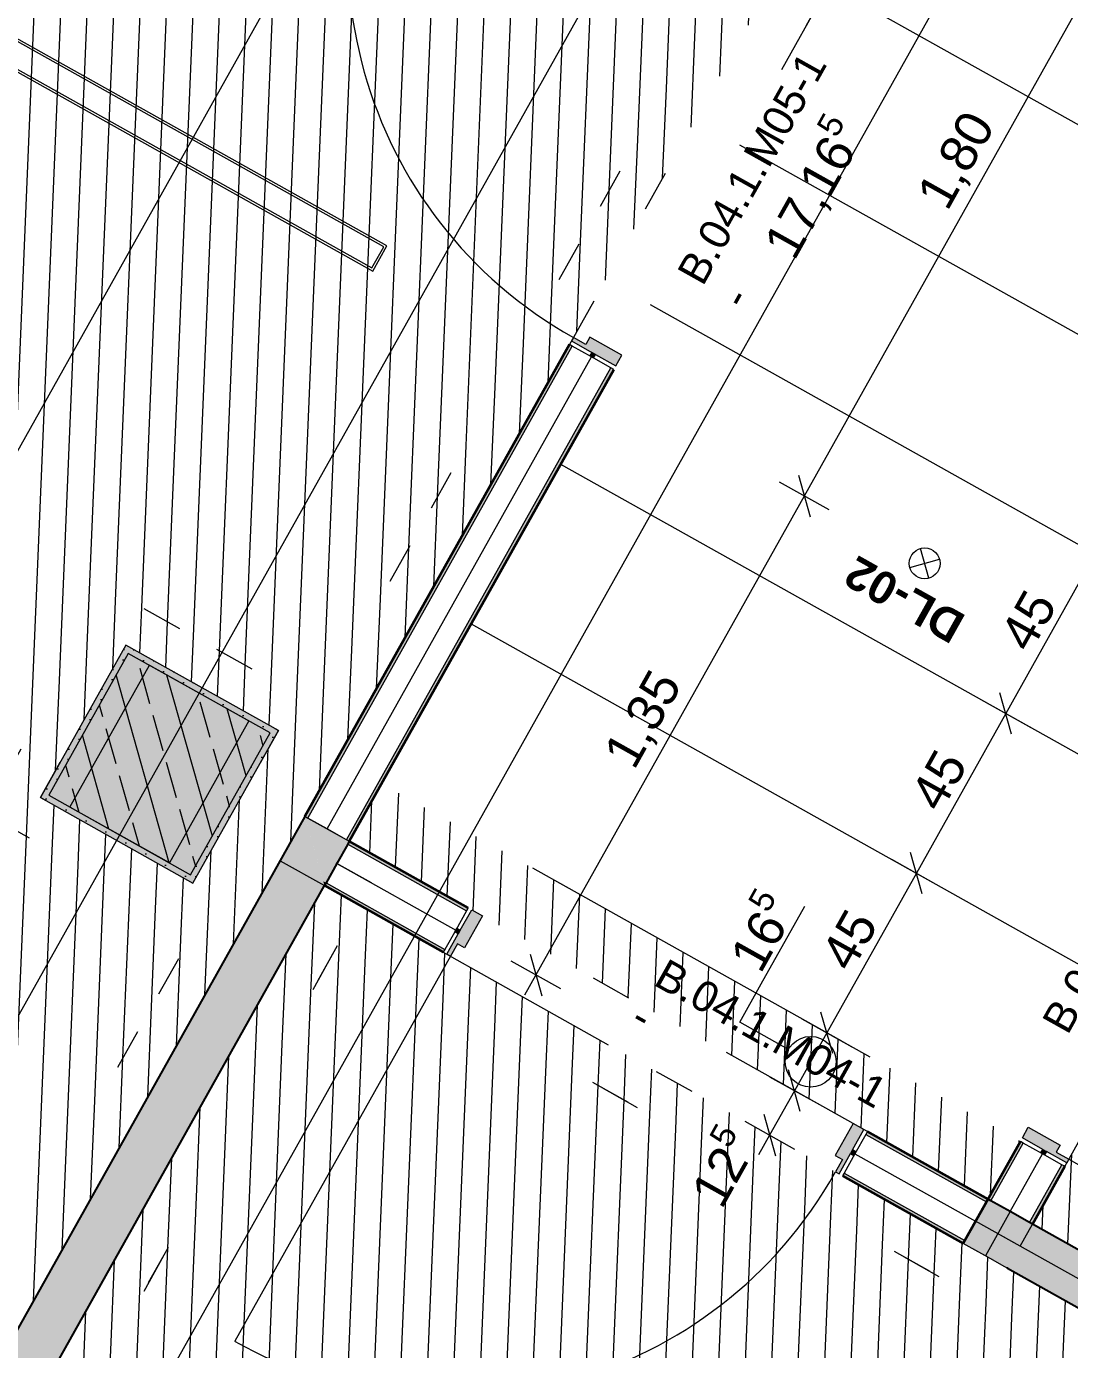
# Model space of a CAD drawing. Header units: metres. Extents: x -27.1 to 50.1, y 105.7 to 163.4.
# Drawn here: x -14.383 to -11.819, y 118.4 to 121.653 of the extents above; entities that cross this region are included whole.
import ezdxf

# ---------------------------------------------------------------- set-up
doc = ezdxf.new("R2010")
doc.units = ezdxf.units.M
doc.header["$MEASUREMENT"] = 0
for name, pattern in [('Punktlinie_ eng', [0.00075, 0, -0.00075]), ('Strichlinie-über-Schnitt', [0.0023, 0.0008, -0.0015]), ('Strichpunktlinie', [0.006703, 0.003528, -0.001764, 0, -0.001411])]:
    doc.linetypes.add(name, pattern=pattern)
for name, color, linetype in [('00  Raster', 7, 'Continuous'), ('10  Stützen', 7, 'Continuous'), ('10  Stützen_Schnittschraffur', 7, 'Continuous'), ('10  Treppen + Rampen', 7, 'Continuous'), ('20  Decke Abhangdecke', 7, 'Continuous'), ('20  Decke Abhangdecke_Deckschraffur', 7, 'Continuous'), ('20  Deckenspiegel + Einbauten', 7, 'Continuous'), ('20  Wand Leichtbau', 7, 'Continuous'), ('20 Wand Leichtbau MIETERAUSBAU', 7, 'Continuous'), ('40  Bemaßung 1_ 50 Deckenspiegel', 7, 'Continuous'), ('Neubau_20  Decke Abhangdecke', 7, 'Continuous'), ('Neubau_20  Decke Abhangdecke_Deckschraffur', 7, 'Continuous'), ('Neubau_20  Deckenspiegel + Einbauten', 7, 'Continuous'), ('Neubau_20  Wand Leichtbau', 7, 'Continuous'), ('Neubau_20 Wand Leichtbau MIETERAUSBAU', 7, 'Continuous'), ('Neubau_20 Wand Leichtbau MIETERAUSBAU_Schnittschraffur', 7, 'Continuous'), ('Neubau_20 Wand Leichtbau MIETERAUSBAU_Tür', 7, 'Continuous'), ('Neubau_40  Bemaßung 1_ 50 Deckenspiegel', 7, 'Continuous')]:
    doc.layers.add(name, color=color, linetype=linetype)
doc.styles.add('ERSTELLTER_STIL_1', font='arial.ttf')
doc.styles.add('ERSTELLTER_STIL_2', font='arial.ttf')
pattern_1 = [(87.605446, (0, 0), (-0.06494324, 0.002715745), [])]

# ---------------------------------------------------------------- blocks, each defined once
blk = doc.blocks.new('*X55', base_point=(-0.1628, 98.0075))
at = {"layer": 'Neubau_20 Wand Leichtbau MIETERAUSBAU_Schnittschraffur', "linetype": 'Continuous', "lineweight": 13, "true_color": 0x000100}
blk.add_hatch(color=98, dxfattribs=at).paths.add_polyline_path([(-11.9168, 118.7123), (-11.9098, 118.7084), (-11.8304, 118.8502), (-11.8373, 118.8541)])
blk = doc.blocks.new('*X56', base_point=(-0.1628, 98.0075))
at = {"layer": 'Neubau_20 Wand Leichtbau MIETERAUSBAU_Schnittschraffur', "linetype": 'Continuous', "lineweight": 13, "true_color": 0x000100}
blk.add_hatch(color=98, dxfattribs=at).paths.add_polyline_path([(-11.9394, 118.9113), (-12.0188, 118.7695), (-12.0119, 118.7656), (-11.9324, 118.9074)])
blk = doc.blocks.new('*X63', base_point=(-0.1628, 98.0075))
at = {"layer": 'Neubau_20 Wand Leichtbau MIETERAUSBAU_Schnittschraffur', "linetype": 'Continuous', "lineweight": 13, "true_color": 0x000100}
blk.add_hatch(color=98, dxfattribs=at).paths.add_polyline_path([(-13.6464, 119.5473), (-13.6503, 119.5404), (-13.358, 119.3766), (-13.3541, 119.3836)])
blk = doc.blocks.new('*X64', base_point=(-0.1628, 98.0075))
at = {"layer": 'Neubau_20 Wand Leichtbau MIETERAUSBAU_Schnittschraffur', "linetype": 'Continuous', "lineweight": 13, "true_color": 0x000100}
blk.add_hatch(color=98, dxfattribs=at).paths.add_polyline_path([(-12.3727, 118.8337), (-12.3766, 118.8267), (-12.0799, 118.6605), (-12.076, 118.6675)])
blk = doc.blocks.new('*X65', base_point=(-0.1628, 98.0075))
at = {"layer": 'Neubau_20 Wand Leichtbau MIETERAUSBAU_Schnittschraffur', "linetype": 'Continuous', "lineweight": 13, "true_color": 0x000100}
blk.add_hatch(color=98, dxfattribs=at).paths.add_polyline_path([(-13.5892, 119.6494), (-13.5931, 119.6424), (-13.3008, 119.4787), (-13.2969, 119.4857)])
blk = doc.blocks.new('*X66', base_point=(-0.1628, 98.0075))
at = {"layer": 'Neubau_20 Wand Leichtbau MIETERAUSBAU_Schnittschraffur', "linetype": 'Continuous', "lineweight": 13, "true_color": 0x000100}
blk.add_hatch(color=98, dxfattribs=at).paths.add_polyline_path([(-12.3155, 118.9358), (-12.3194, 118.9288), (-12.0227, 118.7625), (-12.0188, 118.7695)])
blk = doc.blocks.new('*X67', base_point=(-0.1628, 98.0075))
at = {"layer": 'Neubau_20 Wand Leichtbau MIETERAUSBAU_Schnittschraffur', "linetype": 'Continuous', "lineweight": 13, "true_color": 0x000100}
blk.add_hatch(color=98, dxfattribs=at).paths.add_polyline_path([(-13.5961, 119.6533), (-13.5892, 119.6494), (-12.9391, 120.8097), (-12.946, 120.8136)])
blk = doc.blocks.new('*X69', base_point=(-0.1628, 98.0075))
at = {"layer": 'Neubau_20 Wand Leichtbau MIETERAUSBAU_Schnittschraffur', "linetype": 'Continuous', "lineweight": 13, "true_color": 0x000100}
blk.add_hatch(color=98, dxfattribs=at).paths.add_polyline_path([(-13.6982, 119.7105), (-13.6912, 119.7066), (-13.0411, 120.8669), (-13.0481, 120.8708)])

msp = doc.modelspace()

# ---------------------------------------------------------------- hatches: boundary and pattern name
at = {"layer": '10  Stützen_Schnittschraffur', "linetype": 'Continuous', "lineweight": 0, "true_color": 0xffffff}
h = msp.add_hatch(color=7, dxfattribs=at)
h.paths.add_polyline_path([(-14.3485, 119.7568), (-13.9734, 119.5466), (-13.7632, 119.9217), (-14.1384, 120.1319)])
h.paths.add_polyline_path([(-14.3281, 119.7625), (-14.1326, 120.1115), (-13.7837, 119.916), (-13.9792, 119.567)], flags=0)
at = {"layer": '10  Stützen_Schnittschraffur', "linetype": 'Continuous', "lineweight": 13, "true_color": 0x000100}
h = msp.add_hatch(dxfattribs=at)
h.set_pattern_fill('Gips_0001', color=98, style=0, pattern_type=2)
h.set_pattern_definition([(87.605446, (0, 0), (-0.02497817, 0.001044517), [0, -0.025])])
h.paths.add_polyline_path([(-14.3485, 119.7568), (-13.9734, 119.5466), (-13.7632, 119.9217), (-14.1384, 120.1319)])
h.paths.add_polyline_path([(-14.3281, 119.7625), (-14.1326, 120.1115), (-13.7837, 119.916), (-13.9792, 119.567)], flags=0)
at = {"layer": '10  Stützen_Schnittschraffur', "linetype": 'Continuous', "lineweight": 0, "true_color": 0xffffff}
msp.add_hatch(color=7, dxfattribs=at).paths.add_polyline_path([(-13.9792, 119.567), (-13.7837, 119.916), (-14.1326, 120.1115), (-14.3281, 119.7625)])
at = {"layer": '10  Stützen_Schnittschraffur', "linetype": 'Continuous', "lineweight": 13, "true_color": 0x000100}
h = msp.add_hatch(dxfattribs=at)
h.set_pattern_fill('Beton__Stahlbeton_0001', color=98, style=0, pattern_type=2)
h.set_pattern_definition([(285.738, (-14.32813, 119.76253), (0.115501, 0.032549), []), (285.738, (-14.38588, 119.74626), (0.115501, 0.032549), [0.09, -0.03])])
h.paths.add_polyline_path([(-13.9792, 119.567), (-13.7837, 119.916), (-14.1326, 120.1115), (-14.3281, 119.7625)])
at = {"layer": '20  Decke Abhangdecke_Deckschraffur', "linetype": 'Continuous', "lineweight": 13}
h = msp.add_hatch(dxfattribs=at)
h.set_pattern_fill('Lamellendecke_Flurkoffer_8E', color=5, style=0, pattern_type=2)
h.set_pattern_definition([(150.738, (-7.6977, 127.36693), (0.219962, 0.392577), [])])
h.paths.add_polyline_path([(-13.5095, 119.7915), (-11.9392, 118.9117), (-8.6889, 124.7127), (-6.881, 127.9392), (-8.4514, 128.8191)])
at = {"layer": 'Neubau_20  Decke Abhangdecke_Deckschraffur', "linetype": 'Continuous', "lineweight": 18, "true_color": 0xffd5aa}
h = msp.add_hatch(dxfattribs=at)
h.set_pattern_fill('Mauerwerk_0001', color=41, style=0, pattern_type=2)
h.set_pattern_definition(pattern_1)
h.paths.add_polyline_path([(-8.507, 124.7815), (-11.9098, 118.7084), (-7.6128, 116.3019), (-7.5387, 116.4341), (-7.1636, 116.2239), (-4.7342, 120.5597), (-5.1093, 120.7699), (-4.8992, 121.145), (-4.524, 120.9348), (-3.786, 122.2521), (-8.4581, 124.8688)])
h.paths.add_polyline_path([(-7.6516, 116.4372), (-11.7737, 118.7468), (-8.4198, 124.7327), (-4.2977, 122.4231)], flags=0)
h = msp.add_hatch(dxfattribs=at)
h.set_pattern_fill('Mauerwerk_0001', color=41, style=0, pattern_type=2)
h.set_pattern_definition(pattern_1)
h.paths.add_polyline_path([(-20.6835, 116.2452), (-20.7323, 116.158), (-20.6451, 116.1091), (-16.8938, 114.0072), (-16.8449, 114.0945), (-12.5312, 121.7933), (-12.4823, 121.8806), (-12.5696, 121.9294), (-16.2336, 123.9824), (-16.3209, 124.0313)])
h.paths.add_polyline_path([(-16.9321, 114.1433), (-20.5962, 116.1963), (-16.2825, 123.8952), (-12.6184, 121.8422), (-13.662, 119.9796), (-14.1767, 120.268), (-14.4847, 119.7184), (-13.97, 119.43)], flags=0)
h.paths.add_polyline_path([(-14.3485, 119.7568), (-14.1384, 120.1319), (-13.7632, 119.9217), (-13.9734, 119.5466)], flags=0)
h = msp.add_hatch(dxfattribs=at)
h.set_pattern_fill('Mauerwerk_0001', color=41, style=0, pattern_type=2)
h.set_pattern_definition(pattern_1)
h.paths.add_polyline_path([(-16.2825, 123.8952), (-20.5962, 116.1963), (-16.9321, 114.1433), (-13.97, 119.43), (-14.4847, 119.7184), (-14.1767, 120.268), (-13.662, 119.9796), (-12.6184, 121.8422)])
h = msp.add_hatch(dxfattribs=at)
h.set_pattern_fill('Mauerwerk_0001', color=41, style=0, pattern_type=2)
h.set_pattern_definition(pattern_1)
h.paths.add_polyline_path([(-13.5095, 119.7915), (-13.5892, 119.6494), (-12.0188, 118.7695), (-11.9392, 118.9117)])
h = msp.add_hatch(dxfattribs=at)
h.set_pattern_fill('Mauerwerk_0001', color=41, style=0, pattern_type=2)
h.set_pattern_definition(pattern_1)
h.paths.add_polyline_path([(-13.6503, 119.5403), (-16.7847, 113.9461), (-15.1708, 113.0418), (-10.896, 110.6467), (-10.4337, 110.3876), (-7.3738, 115.8488), (-7.7489, 116.059), (-7.6739, 116.1928), (-11.9709, 118.5994), (-12.0799, 118.6605)])
h.paths.add_polyline_path([(-10.8472, 110.7339), (-16.6486, 113.9845), (-13.6119, 119.4042), (-7.8105, 116.1537)], flags=0)
h = msp.add_hatch(dxfattribs=at)
h.set_pattern_fill('Mauerwerk_0001', color=41, style=0, pattern_type=2)
h.set_pattern_definition(pattern_1)
h.paths.add_polyline_path([(-16.6486, 113.9845), (-10.8472, 110.7339), (-7.8105, 116.1537), (-13.6119, 119.4042)])
at = {"layer": 'Neubau_20 Wand Leichtbau MIETERAUSBAU_Schnittschraffur', "linetype": 'Continuous', "lineweight": 0, "true_color": 0xffffff}
for points in [[(-12.9195, 120.8446), (-12.998, 120.8886), (-13.0078, 120.8711), (-13.0383, 120.8882), (-13.0432, 120.8795), (-12.9931, 120.8514), (-12.9843, 120.8465), (-12.9342, 120.8184)], [(-13.6982, 119.7105), (-13.6912, 119.7066), (-13.0411, 120.8669), (-13.0481, 120.8708)], [(-12.9843, 120.8465), (-12.9931, 120.8514), (-12.998, 120.8427), (-12.9892, 120.8378)], [(-13.5961, 119.6533), (-13.5892, 119.6494), (-12.9391, 120.8097), (-12.946, 120.8136)], [(-13.5892, 119.6494), (-13.5931, 119.6424), (-13.3008, 119.4787), (-13.2969, 119.4857)], [(-13.6464, 119.5473), (-13.6503, 119.5404), (-13.358, 119.3766), (-13.3541, 119.3836)], [(-13.262, 119.4661), (-13.2882, 119.4808), (-13.3163, 119.4306), (-13.3212, 119.4219), (-13.3493, 119.3717), (-13.3406, 119.3668), (-13.3235, 119.3974), (-13.306, 119.3876)], [(-13.3163, 119.4306), (-13.325, 119.4355), (-13.3299, 119.4268), (-13.3212, 119.4219)], [(-12.3504, 118.9553), (-12.3944, 118.8768), (-12.3769, 118.867), (-12.394, 118.8365), (-12.3853, 118.8316), (-12.3572, 118.8818), (-12.3523, 118.8905), (-12.3242, 118.9406)], [(-12.3155, 118.9358), (-12.3194, 118.9288), (-12.0227, 118.7625), (-12.0188, 118.7695)], [(-11.9199, 118.9462), (-11.9345, 118.92), (-11.8844, 118.8919), (-11.8756, 118.887), (-11.8255, 118.8589), (-11.8206, 118.8676), (-11.8511, 118.8847), (-11.8413, 118.9022)], [(-11.9394, 118.9113), (-12.0188, 118.7695), (-12.0119, 118.7656), (-11.9324, 118.9074)], [(-12.3523, 118.8905), (-12.3572, 118.8818), (-12.3485, 118.8769), (-12.3436, 118.8856)], [(-11.8844, 118.8919), (-11.8892, 118.8832), (-11.8805, 118.8783), (-11.8756, 118.887)], [(-11.9168, 118.7123), (-11.9098, 118.7084), (-11.8304, 118.8502), (-11.8373, 118.8541)], [(-12.3727, 118.8337), (-12.3766, 118.8267), (-12.0799, 118.6605), (-12.076, 118.6675)]]:
    msp.add_hatch(color=7, dxfattribs=at).paths.add_polyline_path(points)
at = {"layer": 'Neubau_20 Wand Leichtbau MIETERAUSBAU_Schnittschraffur', "linetype": 'Continuous', "lineweight": 18}
for points in [[(-16.7847, 113.9461), (-13.6503, 119.5404), (-13.6982, 119.7105), (-16.8938, 114.0072)], [(-13.6951, 119.6996), (-13.5931, 119.6424), (-13.5892, 119.6494), (-13.6982, 119.7105)], [(-13.5931, 119.6424), (-13.6951, 119.6996), (-13.6742, 119.6254), (-13.6197, 119.5949)], [(-13.6197, 119.5949), (-13.6742, 119.6254), (-13.6533, 119.5513), (-13.6464, 119.5473)], [(-13.6533, 119.5513), (-13.6503, 119.5404), (-13.6464, 119.5473)], [(-12.0188, 118.7695), (-12.0799, 118.6605), (-12.073, 118.6566), (-12.0119, 118.7656)], [(-12.0119, 118.7656), (-12.073, 118.6566), (-12.0254, 118.6299), (-11.9643, 118.739)], [(-11.9643, 118.739), (-12.0254, 118.6299), (-11.9779, 118.6033), (-11.9168, 118.7123)], [(-11.9779, 118.6033), (-11.9709, 118.5994), (-11.9098, 118.7084), (-11.9168, 118.7123)], [(-11.9098, 118.7084), (-11.9709, 118.5994), (-7.6608, 116.1855), (-7.6303, 116.24), (-7.5997, 116.2946)]]:
    msp.add_hatch(color=9, dxfattribs=at).paths.add_polyline_path(points)

# ---------------------------------------------------------------- linework, layer by layer
at = {"layer": '00  Raster', "color": 5, "linetype": 'Strichpunktlinie', "lineweight": 13, "ltscale": 1000}
for p, q in [((-17.9562, 112.8782), (7.5682, 158.4329)), ((-2.9829, 113.635), (-22.5923, 124.6222))]:
    msp.add_line(p, q, dxfattribs=at)
at = {"layer": '10  Stützen', "color": 7, "linetype": 'Continuous', "lineweight": 13, "ltscale": 1000, "flags": 128}
for points in [[(-14.3485, 119.7568), (-13.9734, 119.5466), (-13.7632, 119.9217), (-14.1384, 120.1319)], [(-13.9792, 119.567), (-13.7837, 119.916), (-14.1326, 120.1115), (-14.3281, 119.7625)]]:
    msp.add_lwpolyline(points, close=True, dxfattribs=at)
at = {"layer": '10  Stützen', "color": 7, "linetype": 'Continuous', "lineweight": 18, "ltscale": 1000, "flags": 128}
for points in [[(-14.2758, 119.7332), (-14.0803, 120.0822)], [(-14.0803, 120.0822), (-13.836, 119.9453)], [(-13.836, 119.9453), (-14.0315, 119.5963)], [(-14.0315, 119.5963), (-14.2758, 119.7332)]]:
    msp.add_lwpolyline(points, dxfattribs=at)
at = {"layer": '20  Decke Abhangdecke', "color": 7, "linetype": 'Strichlinie-über-Schnitt', "lineweight": 13, "ltscale": 1000, "flags": 128}
msp.add_lwpolyline([(-13.5095, 119.7915), (-8.4514, 128.8191), (-6.881, 127.9392), (-8.6889, 124.7127), (-11.9392, 118.9117)], close=True, dxfattribs=at)
at = {"layer": '20  Wand Leichtbau', "color": 7, "linetype": 'Strichlinie-über-Schnitt', "lineweight": 18, "ltscale": 1000, "flags": 128}
for points in [[(-8.4912, 129.0037), (-13.7593, 119.6014)], [(-8.4912, 129.0037), (-13.7593, 119.6014)], [(-13.6503, 119.5403), (-8.3822, 128.9426)], [(-13.5892, 119.6494), (-8.3822, 128.9426)], [(-6.8241, 128.0409), (-12.0494, 118.715)], [(-11.9403, 118.6539), (-6.715, 127.9798)], [(-13.7593, 119.6014), (-13.6503, 119.5403)], [(-13.7593, 119.6014), (-13.6503, 119.5403)], [(-11.9403, 118.6539), (-12.0494, 118.715)]]:
    msp.add_lwpolyline(points, dxfattribs=at)
at = {"layer": '40  Bemaßung 1_ 50 Deckenspiegel', "color": 7, "linetype": 'Continuous', "lineweight": 13, "ltscale": 1000}
for p, q in [((-16.5634, 113.8221), (-8.1731, 128.7968)), ((-13.4524, 122.3095), (-17.7661, 114.6106)), ((-12.4704, 120.4984), (-11.5906, 122.0687)), ((-12.4091, 120.464), (-12.5317, 120.5327)), ((-12.4848, 120.5494), (-12.456, 120.4473)), ((-13.1303, 119.3206), (-12.4704, 120.4984)), ((-13.069, 119.2863), (-13.1916, 119.355)), ((-13.1447, 119.3717), (-13.1159, 119.2696)), ((-13.1578, 119.2716), (-13.1303, 119.3206))]:
    msp.add_line(p, q, dxfattribs=at)
at = {"layer": 'Neubau_20  Decke Abhangdecke', "color": 7, "linetype": 'Punktlinie_ eng', "lineweight": 13, "ltscale": 1000, "flags": 128}
for points in [[(-8.507, 124.7815), (-11.9098, 118.7084), (-7.6128, 116.3019), (-7.5387, 116.4341), (-7.1636, 116.2239), (-4.7342, 120.5597), (-5.1093, 120.7699), (-4.8992, 121.145), (-4.524, 120.9348), (-3.786, 122.2521), (-8.4581, 124.8688)], [(-20.6835, 116.2452), (-20.7323, 116.158), (-20.6451, 116.1091), (-16.8938, 114.0072), (-16.8449, 114.0945), (-12.5312, 121.7933), (-12.4823, 121.8806), (-12.5696, 121.9294), (-16.2336, 123.9824), (-16.3209, 124.0313)], [(-16.2825, 123.8952), (-20.5962, 116.1963), (-16.9321, 114.1433), (-13.97, 119.43), (-14.4847, 119.7184), (-14.1767, 120.268), (-13.662, 119.9796), (-12.6184, 121.8422)], [(-16.9321, 114.1433), (-20.5962, 116.1963), (-16.2825, 123.8952), (-12.6184, 121.8422), (-13.662, 119.9796), (-14.1767, 120.268), (-14.4847, 119.7184), (-13.97, 119.43)], [(-14.3485, 119.7568), (-14.1384, 120.1319), (-13.7632, 119.9217), (-13.9734, 119.5466)], [(-13.5095, 119.7915), (-13.5892, 119.6494), (-12.0188, 118.7695), (-11.9392, 118.9117)], [(-13.6503, 119.5403), (-16.7847, 113.9461), (-15.1708, 113.0418), (-10.896, 110.6467), (-10.4337, 110.3876), (-7.3738, 115.8488), (-7.7489, 116.059), (-7.6739, 116.1928), (-11.9709, 118.5994), (-12.0799, 118.6605)], [(-16.6486, 113.9845), (-10.8472, 110.7339), (-7.8105, 116.1537), (-13.6119, 119.4042)], [(-10.8472, 110.7339), (-16.6486, 113.9845), (-13.6119, 119.4042), (-7.8105, 116.1537)]]:
    msp.add_lwpolyline(points, close=True, dxfattribs=at)
at = {"layer": 'Neubau_20  Deckenspiegel + Einbauten', "color": 7, "linetype": 'Continuous', "lineweight": 13, "ltscale": 1000}
for p, q in [((-12.1643, 120.2961), (-12.185, 120.3692)), ((-12.2112, 120.3223), (-12.1381, 120.343))]:
    msp.add_line(p, q, dxfattribs=at)
at = {"layer": 'Neubau_20  Deckenspiegel + Einbauten', "color": 7, "linetype": 'Continuous', "lineweight": 13, "ltscale": 1000, "flags": 128}
for points in [[(-16.5846, 122.7629), (-13.5315, 121.0515), (-13.4968, 121.1134), (-16.5499, 122.8248)], [(-16.5754, 122.764), (-13.5337, 121.059), (-13.5043, 121.1113), (-16.546, 122.8163)]]:
    msp.add_lwpolyline(points, close=True, dxfattribs=at)
at = {"layer": 'Neubau_20  Deckenspiegel + Einbauten', "color": 7, "linetype": 'Continuous', "lineweight": 13, "ltscale": 1000}
msp.add_circle((-12.1747, 120.3327), 0.038, dxfattribs=at)
at = {"layer": 'Neubau_20  Wand Leichtbau', "color": 7, "linetype": 'Strichlinie-über-Schnitt', "lineweight": 18, "ltscale": 1000, "flags": 128}
for points in [[(-11.9643, 118.739), (-13.5892, 119.6494)], [(-13.6503, 119.5403), (-12.0254, 118.6299)], [(-11.9643, 118.739), (-12.0254, 118.6299)]]:
    msp.add_lwpolyline(points, dxfattribs=at)
at = {"layer": 'Neubau_20 Wand Leichtbau MIETERAUSBAU', "color": 7, "linetype": 'Continuous', "lineweight": 13, "ltscale": 1000}
for p, q in [((-13.6912, 119.7066), (-13.0411, 120.8669)), ((-13.0411, 120.8669), (-13.0481, 120.8708)), ((-12.9936, 120.8402), (-13.0411, 120.8669)), ((-13.6437, 119.68), (-12.9936, 120.8402)), ((-12.946, 120.8136), (-12.9936, 120.8402)), ((-13.5961, 119.6533), (-12.946, 120.8136)), ((-12.9391, 120.8097), (-12.946, 120.8136)), ((-13.5931, 119.6424), (-13.3008, 119.4787)), ((-13.6197, 119.5949), (-13.3275, 119.4311)), ((-13.6464, 119.5473), (-13.3541, 119.3836)), ((-13.2969, 119.4857), (-13.3008, 119.4787)), ((-13.3008, 119.4787), (-13.3275, 119.4311)), ((-13.3275, 119.4311), (-13.3541, 119.3836)), ((-13.3541, 119.3836), (-13.358, 119.3766)), ((-12.3155, 118.9358), (-12.3194, 118.9288)), ((-12.3194, 118.9288), (-12.346, 118.8812)), ((-12.3194, 118.9288), (-12.0227, 118.7625)), ((-12.0119, 118.7656), (-11.9324, 118.9074)), ((-11.9324, 118.9074), (-11.9394, 118.9113)), ((-11.8849, 118.8807), (-11.9324, 118.9074)), ((-12.346, 118.8812), (-12.3727, 118.8337)), ((-12.346, 118.8812), (-12.0494, 118.715)), ((-11.9643, 118.739), (-11.8849, 118.8807)), ((-11.8373, 118.8541), (-11.8849, 118.8807)), ((-11.9168, 118.7123), (-11.8373, 118.8541)), ((-11.8304, 118.8502), (-11.8373, 118.8541)), ((-12.3727, 118.8337), (-12.3766, 118.8267)), ((-12.3727, 118.8337), (-12.076, 118.6675))]:
    msp.add_line(p, q, dxfattribs=at)
at = {"layer": 'Neubau_20 Wand Leichtbau MIETERAUSBAU', "color": 7, "linetype": 'Continuous', "lineweight": 25, "ltscale": 1000}
for p, q in [((-13.5892, 119.6494), (-13.5931, 119.6424)), ((-13.5892, 119.6494), (-13.5931, 119.6424)), ((-13.5931, 119.6424), (-13.6197, 119.5949)), ((-13.5931, 119.6424), (-13.6197, 119.5949)), ((-13.6197, 119.5949), (-13.6464, 119.5473)), ((-13.6197, 119.5949), (-13.6464, 119.5473)), ((-13.6464, 119.5473), (-13.6503, 119.5404)), ((-13.6464, 119.5473), (-13.6503, 119.5404)), ((-12.0119, 118.7656), (-12.0188, 118.7695)), ((-12.0119, 118.7656), (-12.0188, 118.7695)), ((-11.9643, 118.739), (-12.0119, 118.7656)), ((-11.9643, 118.739), (-12.0119, 118.7656)), ((-11.9168, 118.7123), (-11.9643, 118.739)), ((-11.9168, 118.7123), (-11.9643, 118.739)), ((-11.9098, 118.7084), (-11.9168, 118.7123)), ((-11.9098, 118.7084), (-11.9168, 118.7123))]:
    msp.add_line(p, q, dxfattribs=at)
at = {"layer": 'Neubau_20 Wand Leichtbau MIETERAUSBAU', "color": 7, "linetype": 'Continuous', "lineweight": 35, "ltscale": 1000}
msp.add_line((-12.0188, 118.7695), (-12.0799, 118.6605), dxfattribs=at)
at = {"layer": 'Neubau_20 Wand Leichtbau MIETERAUSBAU', "color": 7, "linetype": 'Continuous', "lineweight": 35, "ltscale": 1000, "flags": 128}
for points in [[(-13.0481, 120.8708), (-13.6982, 119.7105)], [(-13.5892, 119.6494), (-12.9391, 120.8097)], [(-13.2969, 119.4857), (-13.5892, 119.6494)], [(-13.6503, 119.5404), (-13.358, 119.3766)], [(-12.0188, 118.7695), (-12.3155, 118.9358)], [(-11.9394, 118.9113), (-12.0799, 118.6605)], [(-11.9098, 118.7084), (-11.8304, 118.8502)], [(-12.3766, 118.8267), (-12.0799, 118.6605)]]:
    msp.add_lwpolyline(points, dxfattribs=at)
at = {"layer": 'Neubau_20 Wand Leichtbau MIETERAUSBAU', "color": 7, "linetype": 'Continuous', "lineweight": 25, "ltscale": 1000, "flags": 128}
for points in [[(-13.6982, 119.7105), (-16.8938, 114.0072)], [(-16.7847, 113.9461), (-13.6503, 119.5404)], [(-7.5997, 116.2946), (-11.9098, 118.7084)], [(-11.9709, 118.5994), (-7.6608, 116.1855)]]:
    msp.add_lwpolyline(points, dxfattribs=at)
at = {"layer": 'Neubau_20 Wand Leichtbau MIETERAUSBAU', "color": 7, "linetype": 'Continuous', "lineweight": 13, "ltscale": 1000, "flags": 128}
for points in [[(-13.6982, 119.7105), (-13.5892, 119.6494)], [(-13.6912, 119.7066), (-13.6982, 119.7105)], [(-13.6437, 119.68), (-13.6912, 119.7066)], [(-13.5961, 119.6533), (-13.6437, 119.68)], [(-13.5892, 119.6494), (-13.5961, 119.6533)], [(-12.0227, 118.7625), (-12.0188, 118.7695)], [(-12.0494, 118.715), (-12.0227, 118.7625)], [(-12.076, 118.6675), (-12.0494, 118.715)], [(-12.0799, 118.6605), (-12.076, 118.6675)], [(-12.073, 118.6566), (-12.0799, 118.6605)], [(-12.0254, 118.6299), (-12.073, 118.6566)], [(-11.9779, 118.6033), (-12.0254, 118.6299)], [(-11.9709, 118.5994), (-11.9779, 118.6033)]]:
    msp.add_lwpolyline(points, dxfattribs=at)
at = {"layer": 'Neubau_20 Wand Leichtbau MIETERAUSBAU', "color": 7, "linetype": 'Continuous', "lineweight": 25, "ltscale": 1000}
msp.add_point((-11.9709, 118.5994), dxfattribs=at)
msp.add_point((-11.9709, 118.5994), dxfattribs=at)
at = {"layer": 'Neubau_20 Wand Leichtbau MIETERAUSBAU_Tür', "color": 7, "linetype": 'Continuous', "lineweight": 18, "ltscale": 1000}
for p, q in [((-13.0383, 120.8882), (-13.0432, 120.8795)), ((-13.0078, 120.8711), (-13.0383, 120.8882)), ((-12.998, 120.8886), (-13.0078, 120.8711)), ((-12.9195, 120.8446), (-12.998, 120.8886)), ((-13.0432, 120.8795), (-12.9931, 120.8514)), ((-12.9931, 120.8514), (-12.998, 120.8427)), ((-12.9843, 120.8465), (-12.9931, 120.8514)), ((-12.9892, 120.8378), (-12.9931, 120.8514)), ((-12.998, 120.8427), (-12.9843, 120.8465)), ((-12.998, 120.8427), (-12.9892, 120.8378)), ((-12.9892, 120.8378), (-12.9843, 120.8465)), ((-12.9843, 120.8465), (-12.9342, 120.8184)), ((-12.9342, 120.8184), (-12.9195, 120.8446)), ((-13.3163, 119.4306), (-13.2882, 119.4808)), ((-13.262, 119.4661), (-13.306, 119.3876)), ((-13.2882, 119.4808), (-13.262, 119.4661)), ((-13.3493, 119.3717), (-13.3212, 119.4219)), ((-13.3299, 119.4268), (-13.325, 119.4355)), ((-13.3299, 119.4268), (-13.3163, 119.4306)), ((-13.3212, 119.4219), (-13.3299, 119.4268)), ((-13.325, 119.4355), (-13.3163, 119.4306)), ((-13.325, 119.4355), (-13.3212, 119.4219)), ((-13.3163, 119.4306), (-13.3212, 119.4219)), ((-13.3235, 119.3974), (-13.3406, 119.3668)), ((-13.306, 119.3876), (-13.3235, 119.3974)), ((-13.3406, 119.3668), (-13.8709, 118.4203)), ((-13.3406, 119.3668), (-13.3493, 119.3717)), ((-12.3504, 118.9553), (-12.3944, 118.8768)), ((-12.3523, 118.8905), (-12.3242, 118.9406)), ((-12.3242, 118.9406), (-12.3504, 118.9553)), ((-11.9345, 118.92), (-11.9199, 118.9462)), ((-11.9199, 118.9462), (-11.8413, 118.9022)), ((-11.8844, 118.8919), (-11.9345, 118.92)), ((-11.8413, 118.9022), (-11.8511, 118.8847)), ((-12.3944, 118.8768), (-12.3769, 118.867)), ((-12.3769, 118.867), (-12.394, 118.8365)), ((-12.3853, 118.8316), (-12.3572, 118.8818)), ((-12.3523, 118.8905), (-12.3572, 118.8818)), ((-12.3436, 118.8856), (-12.3572, 118.8818)), ((-12.3572, 118.8818), (-12.3485, 118.8769)), ((-12.3436, 118.8856), (-12.3523, 118.8905)), ((-12.3485, 118.8769), (-12.3523, 118.8905)), ((-12.3485, 118.8769), (-12.3436, 118.8856)), ((-11.8892, 118.8832), (-11.8844, 118.8919)), ((-11.8892, 118.8832), (-11.8756, 118.887)), ((-11.8805, 118.8783), (-11.8892, 118.8832)), ((-11.8844, 118.8919), (-11.8756, 118.887)), ((-11.8805, 118.8783), (-11.8844, 118.8919)), ((-11.8756, 118.887), (-11.8805, 118.8783)), ((-11.8255, 118.8589), (-11.8756, 118.887)), ((-11.8511, 118.8847), (-11.8206, 118.8676)), ((-11.8206, 118.8676), (-11.8255, 118.8589)), ((-11.8206, 118.8676), (-10.874, 118.3373)), ((-12.394, 118.8365), (-12.3853, 118.8316))]:
    msp.add_line(p, q, dxfattribs=at)
at = {"layer": 'Neubau_20 Wand Leichtbau MIETERAUSBAU_Tür', "color": 7, "linetype": 'Continuous', "lineweight": 13, "ltscale": 1000}
for p, q in [((-13.0411, 120.8669), (-13.0481, 120.8708)), ((-13.0411, 120.8669), (-13.0481, 120.8708)), ((-12.9936, 120.8402), (-13.0411, 120.8669)), ((-12.9936, 120.8402), (-13.0411, 120.8669)), ((-12.946, 120.8136), (-12.9936, 120.8402)), ((-12.946, 120.8136), (-12.9936, 120.8402)), ((-12.9391, 120.8097), (-12.946, 120.8136)), ((-12.9391, 120.8097), (-12.946, 120.8136)), ((-13.2969, 119.4857), (-13.3008, 119.4787)), ((-13.2969, 119.4857), (-13.3008, 119.4787)), ((-13.3008, 119.4787), (-13.3275, 119.4311)), ((-13.3008, 119.4787), (-13.3275, 119.4311)), ((-13.3275, 119.4311), (-13.3541, 119.3836)), ((-13.3275, 119.4311), (-13.3541, 119.3836)), ((-13.3541, 119.3836), (-13.358, 119.3766)), ((-13.3541, 119.3836), (-13.358, 119.3766)), ((-12.3155, 118.9358), (-12.3194, 118.9288)), ((-12.3155, 118.9358), (-12.3194, 118.9288)), ((-12.3194, 118.9288), (-12.346, 118.8812)), ((-12.3194, 118.9288), (-12.346, 118.8812)), ((-11.9324, 118.9074), (-11.9394, 118.9113)), ((-11.9324, 118.9074), (-11.9394, 118.9113)), ((-11.8849, 118.8807), (-11.9324, 118.9074)), ((-11.8849, 118.8807), (-11.9324, 118.9074)), ((-12.346, 118.8812), (-12.3727, 118.8337)), ((-12.346, 118.8812), (-12.3727, 118.8337)), ((-11.8373, 118.8541), (-11.8849, 118.8807)), ((-11.8373, 118.8541), (-11.8849, 118.8807)), ((-11.8304, 118.8502), (-11.8373, 118.8541)), ((-11.8304, 118.8502), (-11.8373, 118.8541)), ((-12.3727, 118.8337), (-12.3766, 118.8267)), ((-12.3727, 118.8337), (-12.3766, 118.8267))]:
    msp.add_line(p, q, dxfattribs=at)
for centre, start, end in [((-12.508, 121.8348), 150.7379, 240.7379), ((-13.3406, 119.3668), 240.7372, 330.7372)]:
    msp.add_arc(centre, 1.085, start, end, dxfattribs=at)
at = {"layer": 'Neubau_40  Bemaßung 1_ 50 Deckenspiegel', "color": 7, "linetype": 'Continuous', "lineweight": 13, "ltscale": 1000}
for p, q in [((-11.7553, 120.356), (-11.9753, 119.9635)), ((-11.9609, 119.9124), (-11.9897, 120.0145)), ((-12.0366, 119.9978), (-11.9139, 119.9291)), ((-11.9753, 119.9635), (-12.1952, 119.5709)), ((-12.1808, 119.5198), (-12.2096, 119.6219)), ((-12.2566, 119.6052), (-12.1339, 119.5365)), ((-12.1952, 119.5709), (-12.4152, 119.1783)), ((-12.5765, 119.2988), (-12.4696, 119.4897)), ((-12.6292, 119.2049), (-12.5765, 119.2988)), ((-12.4008, 119.1273), (-12.4296, 119.2293)), ((-12.5095, 119.1378), (-12.6292, 119.2049)), ((-12.4765, 119.2127), (-12.3539, 119.1439)), ((-12.4152, 119.1783), (-12.4948, 119.0362)), ((-12.5561, 119.0706), (-12.4335, 119.0019)), ((-12.4804, 118.9852), (-12.5092, 119.0873)), ((-12.4948, 119.0362), (-12.5559, 118.9272)), ((-12.5703, 118.9782), (-12.5415, 118.8761)), ((-12.6172, 118.9615), (-12.4946, 118.8928)), ((-12.5559, 118.9272), (-12.5834, 118.8781))]:
    msp.add_line(p, q, dxfattribs=at)
msp.add_circle((-12.455, 119.1073), 0.0625, dxfattribs=at)

# ---------------------------------------------------------------- block references
at = {"layer": '10  Treppen + Rampen', "color": 7, "linetype": 'Continuous', "lineweight": 13, "ltscale": 1000}
for name in ['*X69', '*X67', '*X65', '*X63', '*X66', '*X56', '*X55', '*X64']:
    msp.add_blockref(name, (-0.1628, 98.0075), dxfattribs=at)

# ---------------------------------------------------------------- texts
at = {"layer": '20  Deckenspiegel + Einbauten', "color": 7, "linetype": 'Continuous', "lineweight": 13, "insert": (-12.2442, 120.2085), "char_height": 0.08, "attachment_point": 2, "rotation": 150.738, "style": 'ERSTELLTER_STIL_2'}
msp.add_mtext('\\A1;{\\pqc;\\fArial|b1|i0|c0|p38;DL-0\\fArial|b1|i0|c0|p38;2}', dxfattribs=at)
at = {"layer": '20 Wand Leichtbau MIETERAUSBAU', "color": 7, "linetype": 'Continuous', "lineweight": 18, "char_height": 0.075, "attachment_point": 1, "style": 'ERSTELLTER_STIL_1'}
for s, insert, rotation in [('\\A1;{\\pql;\\pt0;\\fArial|b0|i0|c0|p38;B.04.1.M05-1}', (-12.7858, 121.0483), 60.7379), ('\\A1;{\\pql;\\pt0;\\fArial|b0|i0|c0|p38;-}', (-12.683, 120.9907), 60.7379), ('\\A1;{\\pql;\\pt0;\\fArial|b0|i0|c0|p38;B.04.1.M03-1}', (-11.8889, 119.2074), 60.738), ('\\A1;{\\pql;\\pt0;\\fArial|b0|i0|c0|p38;B.04.1.M04-1}', (-12.8079, 119.3633), 330.7372), ('\\A1;{\\pql;\\pt0;\\fArial|b0|i0|c0|p38;-}', (-12.8656, 119.2605), 330.7372)]:
    msp.add_mtext(s, dxfattribs=dict(at, insert=insert, rotation=rotation))
at = {"layer": '40  Bemaßung 1_ 50 Deckenspiegel', "color": 7, "linetype": 'Continuous', "lineweight": 13, "char_height": 0.09, "attachment_point": 7, "rotation": 60.738, "style": 'ERSTELLTER_STIL_1'}
for s, insert in [('\\A1;{\\pql;\\fArial|b0|i0|c0|p38;17,16\\fArial|b0|i0|c0|p38;\\A1{\\H.66x;\\S5^  ;}}', (-12.4725, 121.0615)), ('\\A1;{\\pql;\\fArial|b0|i0|c0|p38;16\\fArial|b0|i0|c0|p38;\\A1{\\H.66x;\\S5^  ;}}', (-12.5555, 119.3083)), ('\\A1;{\\pql;\\fArial|b0|i0|c0|p38;12\\fArial|b0|i0|c0|p38;\\A1{\\H.66x;\\S5^  ;}}', (-12.651, 118.7292))]:
    msp.add_mtext(s, dxfattribs=dict(at, insert=insert))
for s, insert, width in [('\\A1;{\\pql;\\fArial|b0|i0|c0|p38;1,80}', (-12.1047, 121.1879), 0.239452), ('\\A1;{\\pql;\\fArial|b0|i0|c0|p38;45}', (-11.9144, 120.109), 0.136595), ('\\A1;{\\pql;\\fArial|b0|i0|c0|p38;1,35}', (-12.8746, 119.8138), 0.239452), ('\\A1;{\\pql;\\fArial|b0|i0|c0|p38;45}', (-12.1343, 119.7164), 0.136595), ('\\A1;{\\pql;\\fArial|b0|i0|c0|p38;45}', (-12.3543, 119.3238), 0.136595)]:
    msp.add_mtext(s, dxfattribs=dict(at, insert=insert, width=width))

doc.saveas('drawing.dxf')
